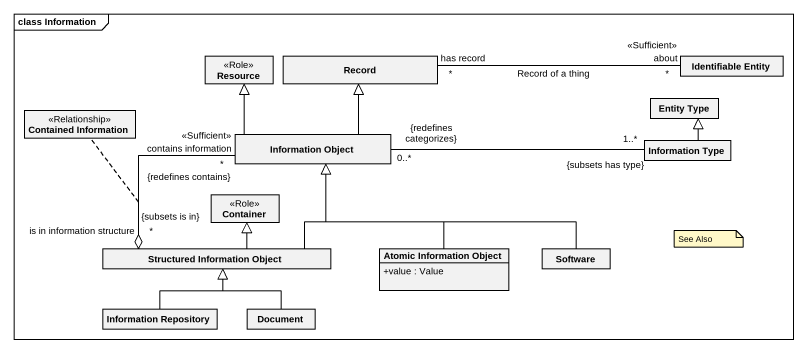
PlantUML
@startuml
mainframe class Information
hide circle
hide empty members
skinparam classAttributeIconSize 0
class Resource <<Role>>
class "Record" as Record_
class "Identifiable Entity" as Identifiable_Entity
class "Contained Information" as Contained_Information <<Relationship>>
class "Entity Type" as Entity_Type
class "Information Object" as Information_Object
class "Information Type" as Information_Type
class Container <<Role>>
class "Structured Information Object" as Structured_Information
class "Atomic Information Object" as Atomic_Information_Object {
  +value : Value
}
class Software
class "Information Repository" as Information_Repository
class Document
Record_ "has record\n*" -right- "about\n<<Sufficient>>\n*" Identifiable_Entity : Record of a thing
Information_Object -up-|> Resource
Information_Object -up-|> Record_
Information_Type -up-|> Entity_Type
Information_Type "1..*\n{subsets has type}" -left- "0..*\n{redefines categorizes}" Information_Object
Structured_Information -up-|> Information_Object
Structured_Information "is in information structure\n{subsets is in}\n*" o-up- "contains information\n{redefines contains}\n*\n<<Sufficient>>" Information_Object
(Structured_Information, Information_Object) .. Contained_Information
Structured_Information -up-|> Container
Atomic_Information_Object -up-|> Information_Object
Software -left-|> Information_Object
Information_Repository -up-|> Structured_Information
Document -up-|> Structured_Information
note as N1
  See Also
end note
@enduml
